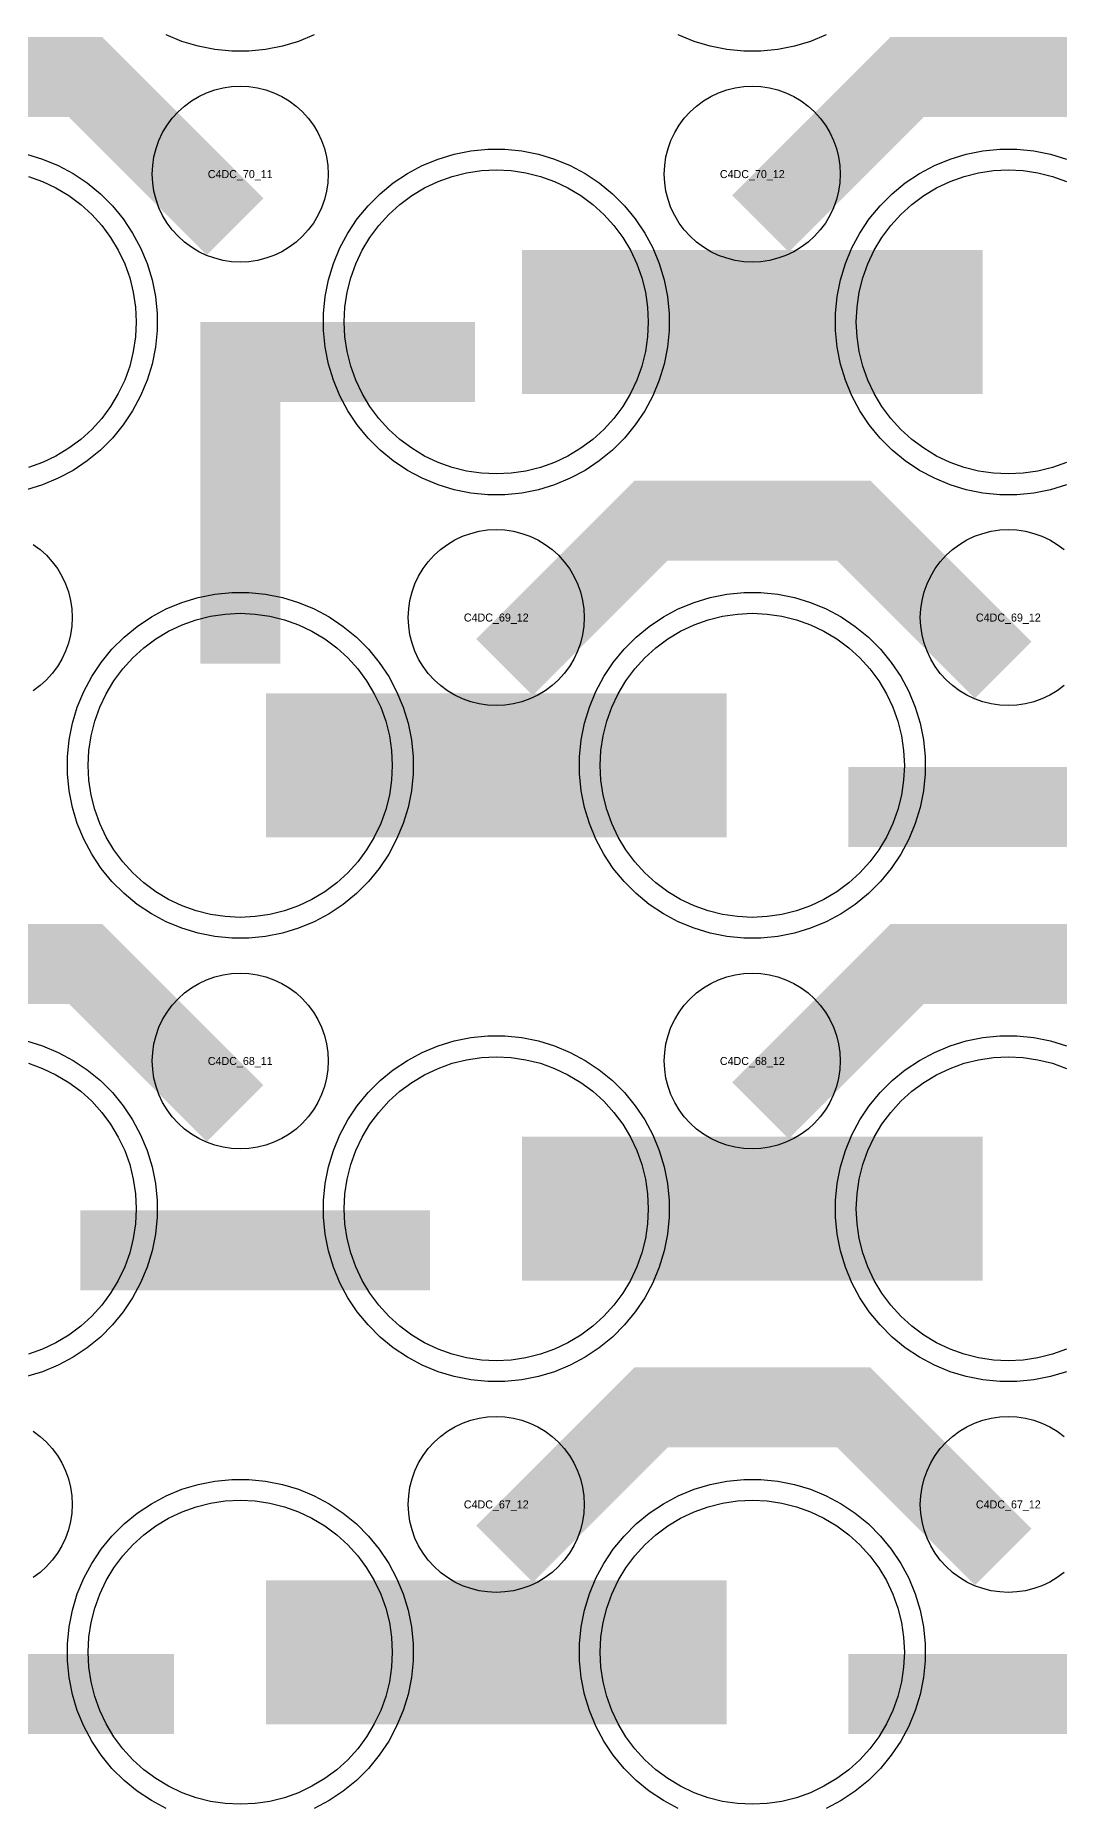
# Model space of a CAD drawing. Extents: x -11880 to 11880, y -14992 to 14992.
# Drawn here: x -8304 to -7984, y -5604 to -5051 of the extents above; entities that cross this region are included whole.
import ezdxf
from ezdxf.enums import TextEntityAlignment as Align

# ---------------------------------------------------------------- set-up
doc = ezdxf.new("R2010")
doc.units = 0
doc.header["$MEASUREMENT"] = 0
for name, color, linetype in [('GDS_775_DT_237', 138, 'CONTINUOUS'), ('RDL1_FS', 34, 'CONTINUOUS'), ('RDL_BS', 160, 'CONTINUOUS')]:
    doc.layers.add(name, color=color, linetype=linetype)

msp = doc.modelspace()

# ---------------------------------------------------------------- linework, layer by layer
at = {"layer": 'RDL1_FS'}
for points in [[(-8160, -5187.589), (-8164.657, -5187.36), (-8169.268, -5186.676), (-8173.791, -5185.544), (-8178.181, -5183.972), (-8182.395, -5181.98), (-8186.395, -5179.582), (-8190.14, -5176.804), (-8193.594, -5173.674), (-8196.724, -5170.22), (-8199.502, -5166.475), (-8201.9, -5162.475), (-8203.892, -5158.261), (-8205.464, -5153.871), (-8206.596, -5149.348), (-8207.28, -5144.737), (-8207.509, -5140.08), (-8207.28, -5135.423), (-8206.596, -5130.812), (-8205.464, -5126.289), (-8203.892, -5121.899), (-8201.9, -5117.685), (-8199.502, -5113.685), (-8196.724, -5109.94), (-8193.594, -5106.486), (-8190.14, -5103.356), (-8186.395, -5100.578), (-8182.395, -5098.18), (-8178.181, -5096.188), (-8173.791, -5094.616), (-8169.268, -5093.484), (-8164.657, -5092.8), (-8160, -5092.571), (-8155.343, -5092.8), (-8150.732, -5093.484), (-8146.209, -5094.616), (-8141.819, -5096.188), (-8137.605, -5098.18), (-8133.605, -5100.578), (-8129.86, -5103.356), (-8126.406, -5106.486), (-8123.276, -5109.94), (-8120.498, -5113.685), (-8118.1, -5117.685), (-8116.108, -5121.899), (-8114.536, -5126.289), (-8113.404, -5130.812), (-8112.72, -5135.423), (-8112.491, -5140.08), (-8112.72, -5144.737), (-8113.404, -5149.348), (-8114.536, -5153.871), (-8116.108, -5158.261), (-8118.1, -5162.475), (-8120.498, -5166.475), (-8123.276, -5170.22), (-8126.406, -5173.674), (-8129.86, -5176.804), (-8133.605, -5179.582), (-8137.605, -5181.98), (-8141.819, -5183.972), (-8146.209, -5185.544), (-8150.732, -5186.676), (-8155.343, -5187.36)], [(-8240, -5326.154), (-8244.657, -5325.925), (-8249.268, -5325.241), (-8253.791, -5324.109), (-8258.181, -5322.537), (-8262.395, -5320.545), (-8266.395, -5318.147), (-8270.14, -5315.369), (-8273.594, -5312.239), (-8276.724, -5308.785), (-8279.502, -5305.04), (-8281.9, -5301.04), (-8283.892, -5296.826), (-8285.464, -5292.436), (-8286.596, -5287.913), (-8287.28, -5283.302), (-8287.509, -5278.645), (-8287.28, -5273.988), (-8286.596, -5269.377), (-8285.464, -5264.854), (-8283.892, -5260.464), (-8281.9, -5256.25), (-8279.502, -5252.25), (-8276.724, -5248.505), (-8273.594, -5245.051), (-8270.14, -5241.921), (-8266.395, -5239.143), (-8262.395, -5236.745), (-8258.181, -5234.753), (-8253.791, -5233.181), (-8249.268, -5232.049), (-8244.657, -5231.365), (-8240, -5231.136), (-8235.343, -5231.365), (-8230.732, -5232.049), (-8226.209, -5233.181), (-8221.819, -5234.753), (-8217.605, -5236.745), (-8213.605, -5239.143), (-8209.86, -5241.921), (-8206.406, -5245.051), (-8203.276, -5248.505), (-8200.498, -5252.25), (-8198.1, -5256.25), (-8196.108, -5260.464), (-8194.536, -5264.854), (-8193.404, -5269.377), (-8192.72, -5273.988), (-8192.491, -5278.645), (-8192.72, -5283.302), (-8193.404, -5287.913), (-8194.536, -5292.436), (-8196.108, -5296.826), (-8198.1, -5301.04), (-8200.498, -5305.04), (-8203.276, -5308.785), (-8206.406, -5312.239), (-8209.86, -5315.369), (-8213.605, -5318.147), (-8217.605, -5320.545), (-8221.819, -5322.537), (-8226.209, -5324.109), (-8230.732, -5325.241), (-8235.343, -5325.925)], [(-8080, -5326.154), (-8084.657, -5325.925), (-8089.268, -5325.241), (-8093.791, -5324.109), (-8098.181, -5322.537), (-8102.395, -5320.545), (-8106.395, -5318.147), (-8110.14, -5315.369), (-8113.594, -5312.239), (-8116.724, -5308.785), (-8119.502, -5305.04), (-8121.9, -5301.04), (-8123.892, -5296.826), (-8125.464, -5292.436), (-8126.596, -5287.913), (-8127.28, -5283.302), (-8127.509, -5278.645), (-8127.28, -5273.988), (-8126.596, -5269.377), (-8125.464, -5264.854), (-8123.892, -5260.464), (-8121.9, -5256.25), (-8119.502, -5252.25), (-8116.724, -5248.505), (-8113.594, -5245.051), (-8110.14, -5241.921), (-8106.395, -5239.143), (-8102.395, -5236.745), (-8098.181, -5234.753), (-8093.791, -5233.181), (-8089.268, -5232.049), (-8084.657, -5231.365), (-8080, -5231.136), (-8075.343, -5231.365), (-8070.732, -5232.049), (-8066.209, -5233.181), (-8061.819, -5234.753), (-8057.605, -5236.745), (-8053.605, -5239.143), (-8049.86, -5241.921), (-8046.406, -5245.051), (-8043.276, -5248.505), (-8040.498, -5252.25), (-8038.1, -5256.25), (-8036.108, -5260.464), (-8034.536, -5264.854), (-8033.404, -5269.377), (-8032.72, -5273.988), (-8032.491, -5278.645), (-8032.72, -5283.302), (-8033.404, -5287.913), (-8034.536, -5292.436), (-8036.108, -5296.826), (-8038.1, -5301.04), (-8040.498, -5305.04), (-8043.276, -5308.785), (-8046.406, -5312.239), (-8049.86, -5315.369), (-8053.605, -5318.147), (-8057.605, -5320.545), (-8061.819, -5322.537), (-8066.209, -5324.109), (-8070.732, -5325.241), (-8075.343, -5325.925)]]:
    msp.add_lwpolyline(points, close=True, dxfattribs=at)
msp.add_lwpolyline([(-7981.819, -5183.972), (-7986.209, -5185.544), (-7990.732, -5186.676), (-7995.343, -5187.36), (-8000, -5187.589), (-8004.657, -5187.36), (-8009.268, -5186.676), (-8013.791, -5185.544), (-8018.181, -5183.972), (-8022.395, -5181.98), (-8026.395, -5179.582), (-8030.14, -5176.804), (-8033.594, -5173.674), (-8036.724, -5170.22), (-8039.502, -5166.475), (-8041.9, -5162.475), (-8043.892, -5158.261), (-8045.464, -5153.871), (-8046.596, -5149.348), (-8047.28, -5144.737), (-8047.509, -5140.08), (-8047.28, -5135.423), (-8046.596, -5130.812), (-8045.464, -5126.289), (-8043.892, -5121.899), (-8041.9, -5117.685), (-8039.502, -5113.685), (-8036.724, -5109.94), (-8033.594, -5106.486), (-8030.14, -5103.356), (-8026.395, -5100.578), (-8022.395, -5098.18), (-8018.181, -5096.188), (-8013.791, -5094.616), (-8009.268, -5093.484), (-8004.657, -5092.8), (-8000, -5092.571), (-7995.343, -5092.8), (-7990.732, -5093.484), (-7986.209, -5094.616), (-7981.819, -5096.188)], dxfattribs=at)
at = {"layer": 'RDL1_FS', "color": 240, "true_color": 0xed1f24}
for points in [[(-8306.209, -5094.616), (-8301.819, -5096.188), (-8297.605, -5098.18), (-8293.605, -5100.578), (-8289.86, -5103.356), (-8286.406, -5106.486), (-8283.276, -5109.94), (-8280.498, -5113.685), (-8278.1, -5117.685), (-8276.108, -5121.899), (-8274.536, -5126.289), (-8273.404, -5130.812), (-8272.72, -5135.423), (-8272.491, -5140.08), (-8272.72, -5144.737), (-8273.404, -5149.348), (-8274.536, -5153.871), (-8276.108, -5158.261), (-8278.1, -5162.475), (-8280.498, -5166.475), (-8283.276, -5170.22), (-8286.406, -5173.674), (-8289.86, -5176.804), (-8293.605, -5179.582), (-8297.605, -5181.98), (-8301.819, -5183.972), (-8306.209, -5185.544)], [(-7981.819, -5461.102), (-7986.209, -5462.674), (-7990.732, -5463.806), (-7995.343, -5464.49), (-8000, -5464.719), (-8004.657, -5464.49), (-8009.268, -5463.806), (-8013.791, -5462.674), (-8018.181, -5461.102), (-8022.395, -5459.11), (-8026.395, -5456.712), (-8030.14, -5453.934), (-8033.594, -5450.804), (-8036.724, -5447.35), (-8039.502, -5443.605), (-8041.9, -5439.605), (-8043.892, -5435.391), (-8045.464, -5431.001), (-8046.596, -5426.478), (-8047.28, -5421.867), (-8047.509, -5417.21), (-8047.28, -5412.553), (-8046.596, -5407.942), (-8045.464, -5403.419), (-8043.892, -5399.029), (-8041.9, -5394.815), (-8039.502, -5390.815), (-8036.724, -5387.07), (-8033.594, -5383.616), (-8030.14, -5380.486), (-8026.395, -5377.708), (-8022.395, -5375.31), (-8018.181, -5373.318), (-8013.791, -5371.746), (-8009.268, -5370.614), (-8004.657, -5369.93), (-8000, -5369.701), (-7995.343, -5369.93), (-7990.732, -5370.614), (-7986.209, -5371.746), (-7981.819, -5373.318)], [(-8306.209, -5371.746), (-8301.819, -5373.318), (-8297.605, -5375.31), (-8293.605, -5377.708), (-8289.86, -5380.486), (-8286.406, -5383.616), (-8283.276, -5387.07), (-8280.498, -5390.815), (-8278.1, -5394.815), (-8276.108, -5399.029), (-8274.536, -5403.419), (-8273.404, -5407.942), (-8272.72, -5412.553), (-8272.491, -5417.21), (-8272.72, -5421.867), (-8273.404, -5426.478), (-8274.536, -5431.001), (-8276.108, -5435.391), (-8278.1, -5439.605), (-8280.498, -5443.605), (-8283.276, -5447.35), (-8286.406, -5450.804), (-8289.86, -5453.934), (-8293.605, -5456.712), (-8297.605, -5459.11), (-8301.819, -5461.102), (-8306.209, -5462.674)]]:
    msp.add_lwpolyline(points, dxfattribs=at)
at = {"layer": 'RDL1_FS'}
for points in [[(-8151.998, -5140.08, 45, 45, 0), (-8079.998, -5140.08, 45, 45, 0)], [(-8079.998, -5140.08, 45, 45, 0), (-8007.998, -5140.08, 45, 45, 0)], [(-8231.998, -5278.645, 45, 45, 0), (-8159.998, -5278.645, 45, 45, 0)], [(-8159.998, -5278.645, 45, 45, 0), (-8087.998, -5278.645, 45, 45, 0)]]:
    msp.add_lwpolyline(points, format="xyseb", dxfattribs=at)
at = {"layer": 'RDL1_FS', "color": 240, "true_color": 0xed1f24}
for points in [[(-8160, -5464.719), (-8164.657, -5464.49), (-8169.268, -5463.806), (-8173.791, -5462.674), (-8178.181, -5461.102), (-8182.395, -5459.11), (-8186.395, -5456.712), (-8190.14, -5453.934), (-8193.594, -5450.804), (-8196.724, -5447.35), (-8199.502, -5443.605), (-8201.9, -5439.605), (-8203.892, -5435.391), (-8205.464, -5431.001), (-8206.596, -5426.478), (-8207.28, -5421.867), (-8207.509, -5417.21), (-8207.28, -5412.553), (-8206.596, -5407.942), (-8205.464, -5403.419), (-8203.892, -5399.029), (-8201.9, -5394.815), (-8199.502, -5390.815), (-8196.724, -5387.07), (-8193.594, -5383.616), (-8190.14, -5380.486), (-8186.395, -5377.708), (-8182.395, -5375.31), (-8178.181, -5373.318), (-8173.791, -5371.746), (-8169.268, -5370.614), (-8164.657, -5369.93), (-8160, -5369.701), (-8155.343, -5369.93), (-8150.732, -5370.614), (-8146.209, -5371.746), (-8141.819, -5373.318), (-8137.605, -5375.31), (-8133.605, -5377.708), (-8129.86, -5380.486), (-8126.406, -5383.616), (-8123.276, -5387.07), (-8120.498, -5390.815), (-8118.1, -5394.815), (-8116.108, -5399.029), (-8114.536, -5403.419), (-8113.404, -5407.942), (-8112.72, -5412.553), (-8112.491, -5417.21), (-8112.72, -5421.867), (-8113.404, -5426.478), (-8114.536, -5431.001), (-8116.108, -5435.391), (-8118.1, -5439.605), (-8120.498, -5443.605), (-8123.276, -5447.35), (-8126.406, -5450.804), (-8129.86, -5453.934), (-8133.605, -5456.712), (-8137.605, -5459.11), (-8141.819, -5461.102), (-8146.209, -5462.674), (-8150.732, -5463.806), (-8155.343, -5464.49)], [(-8240, -5603.279), (-8244.657, -5603.05), (-8249.268, -5602.366), (-8253.791, -5601.234), (-8258.181, -5599.662), (-8262.395, -5597.67), (-8266.395, -5595.272), (-8270.14, -5592.494), (-8273.594, -5589.364), (-8276.724, -5585.91), (-8279.502, -5582.165), (-8281.9, -5578.165), (-8283.892, -5573.951), (-8285.464, -5569.561), (-8286.596, -5565.038), (-8287.28, -5560.427), (-8287.509, -5555.77), (-8287.28, -5551.113), (-8286.596, -5546.502), (-8285.464, -5541.979), (-8283.892, -5537.589), (-8281.9, -5533.375), (-8279.502, -5529.375), (-8276.724, -5525.63), (-8273.594, -5522.176), (-8270.14, -5519.046), (-8266.395, -5516.268), (-8262.395, -5513.87), (-8258.181, -5511.878), (-8253.791, -5510.306), (-8249.268, -5509.174), (-8244.657, -5508.49), (-8240, -5508.261), (-8235.343, -5508.49), (-8230.732, -5509.174), (-8226.209, -5510.306), (-8221.819, -5511.878), (-8217.605, -5513.87), (-8213.605, -5516.268), (-8209.86, -5519.046), (-8206.406, -5522.176), (-8203.276, -5525.63), (-8200.498, -5529.375), (-8198.1, -5533.375), (-8196.108, -5537.589), (-8194.536, -5541.979), (-8193.404, -5546.502), (-8192.72, -5551.113), (-8192.491, -5555.77), (-8192.72, -5560.427), (-8193.404, -5565.038), (-8194.536, -5569.561), (-8196.108, -5573.951), (-8198.1, -5578.165), (-8200.498, -5582.165), (-8203.276, -5585.91), (-8206.406, -5589.364), (-8209.86, -5592.494), (-8213.605, -5595.272), (-8217.605, -5597.67), (-8221.819, -5599.662), (-8226.209, -5601.234), (-8230.732, -5602.366), (-8235.343, -5603.05)], [(-8080, -5603.279), (-8084.657, -5603.05), (-8089.268, -5602.366), (-8093.791, -5601.234), (-8098.181, -5599.662), (-8102.395, -5597.67), (-8106.395, -5595.272), (-8110.14, -5592.494), (-8113.594, -5589.364), (-8116.724, -5585.91), (-8119.502, -5582.165), (-8121.9, -5578.165), (-8123.892, -5573.951), (-8125.464, -5569.561), (-8126.596, -5565.038), (-8127.28, -5560.427), (-8127.509, -5555.77), (-8127.28, -5551.113), (-8126.596, -5546.502), (-8125.464, -5541.979), (-8123.892, -5537.589), (-8121.9, -5533.375), (-8119.502, -5529.375), (-8116.724, -5525.63), (-8113.594, -5522.176), (-8110.14, -5519.046), (-8106.395, -5516.268), (-8102.395, -5513.87), (-8098.181, -5511.878), (-8093.791, -5510.306), (-8089.268, -5509.174), (-8084.657, -5508.49), (-8080, -5508.261), (-8075.343, -5508.49), (-8070.732, -5509.174), (-8066.209, -5510.306), (-8061.819, -5511.878), (-8057.605, -5513.87), (-8053.605, -5516.268), (-8049.86, -5519.046), (-8046.406, -5522.176), (-8043.276, -5525.63), (-8040.498, -5529.375), (-8038.1, -5533.375), (-8036.108, -5537.589), (-8034.536, -5541.979), (-8033.404, -5546.502), (-8032.72, -5551.113), (-8032.491, -5555.77), (-8032.72, -5560.427), (-8033.404, -5565.038), (-8034.536, -5569.561), (-8036.108, -5573.951), (-8038.1, -5578.165), (-8040.498, -5582.165), (-8043.276, -5585.91), (-8046.406, -5589.364), (-8049.86, -5592.494), (-8053.605, -5595.272), (-8057.605, -5597.67), (-8061.819, -5599.662), (-8066.209, -5601.234), (-8070.732, -5602.366), (-8075.343, -5603.05)]]:
    msp.add_lwpolyline(points, close=True, dxfattribs=at)
for points in [[(-8151.998, -5417.21, 45, 45, 0), (-8079.998, -5417.21, 45, 45, 0)], [(-8079.998, -5417.21, 45, 45, 0), (-8007.998, -5417.21, 45, 45, 0)], [(-8231.998, -5555.77, 45, 45, 0), (-8159.998, -5555.77, 45, 45, 0)], [(-8159.998, -5555.77, 45, 45, 0), (-8087.998, -5555.77, 45, 45, 0)]]:
    msp.add_lwpolyline(points, format="xyseb", dxfattribs=at)
at = {"layer": 'RDL_BS'}
for points in [[(-8241.599, -5110.293, 25, 25, 0), (-8288.313, -5063.579, 25, 25, 0), (-8318.071, -5063.579, 25, 25, 0)], [(-8077.438, -5109.394, 25, 25, 0), (-8031.623, -5063.579, 25, 25, 0), (-7998.07, -5063.579, 25, 25, 0)], [(-7921.599, -5110.293, 25, 25, 0), (-7968.313, -5063.579, 25, 25, 0), (-7998.071, -5063.579, 25, 25, 0)], [(-8240, -5246.857, 25, 25, 0), (-8240, -5140.08, 25, 25, 0)], [(-8252.5, -5152.58, 25, 25, 0), (-8166.667, -5152.58, 25, 25, 0)], [(-8212.944, -5152.58, 25, 25, 0), (-8171.74, -5152.58, 25, 25, 0)], [(-8240, -5170.549, 25, 25, 0), (-8240, -5216.169, 25, 25, 0)], [(-8157.438, -5247.959, 25, 25, 0), (-8111.623, -5202.144, 25, 25, 0), (-8078.07, -5202.144, 25, 25, 0)], [(-8001.599, -5248.858, 25, 25, 0), (-8048.313, -5202.144, 25, 25, 0), (-8078.071, -5202.144, 25, 25, 0)], [(-8049.984, -5291.658, 25, 25, 0), (-7940.719, -5291.658, 25, 25, 0)], [(-8241.599, -5387.423, 25, 25, 0), (-8288.313, -5340.709, 25, 25, 0), (-8318.071, -5340.709, 25, 25, 0)], [(-8077.438, -5386.524, 25, 25, 0), (-8031.623, -5340.709, 25, 25, 0), (-7998.07, -5340.709, 25, 25, 0)], [(-7921.599, -5387.423, 25, 25, 0), (-7968.313, -5340.709, 25, 25, 0), (-7998.071, -5340.709, 25, 25, 0)], [(-8157.438, -5525.084, 25, 25, 0), (-8111.623, -5479.269, 25, 25, 0), (-8078.07, -5479.269, 25, 25, 0)], [(-8001.599, -5525.983, 25, 25, 0), (-8048.313, -5479.269, 25, 25, 0), (-8078.071, -5479.269, 25, 25, 0)]]:
    msp.add_lwpolyline(points, format="xyseb", dxfattribs=at)
at = {"layer": 'RDL_BS', "color": 240, "true_color": 0xed1f24}
for points in [[(-8216.885, -5050.39), (-8221.795, -5052.421), (-8226.835, -5053.952), (-8232.062, -5054.998), (-8237.356, -5055.515), (-8242.644, -5055.515), (-8247.938, -5054.998), (-8253.165, -5053.952), (-8258.205, -5052.421), (-8263.115, -5050.39)], [(-8056.885, -5050.39), (-8061.795, -5052.421), (-8066.835, -5053.952), (-8072.062, -5054.998), (-8077.356, -5055.515), (-8082.644, -5055.515), (-8087.938, -5054.998), (-8093.165, -5053.952), (-8098.205, -5052.421), (-8103.115, -5050.39)], [(-8306.835, -5087.643), (-8301.795, -5089.174), (-8296.885, -5091.205), (-8292.223, -5093.697), (-8287.809, -5096.644), (-8283.708, -5100.006), (-8279.926, -5103.788), (-8276.564, -5107.889), (-8273.617, -5112.303), (-8271.125, -5116.965), (-8269.094, -5121.875), (-8267.563, -5126.915), (-8266.517, -5132.142), (-8266, -5137.436), (-8266, -5142.724), (-8266.517, -5148.018), (-8267.563, -5153.245), (-8269.094, -5158.285), (-8271.125, -5163.195), (-8273.617, -5167.857), (-8276.564, -5172.271), (-8279.926, -5176.372), (-8283.708, -5180.154), (-8287.809, -5183.516), (-8292.223, -5186.463), (-8296.885, -5188.955), (-8301.795, -5190.986), (-8306.835, -5192.517)], [(-8306.835, -5364.773), (-8301.795, -5366.304), (-8296.885, -5368.335), (-8292.223, -5370.827), (-8287.809, -5373.774), (-8283.708, -5377.136), (-8279.926, -5380.918), (-8276.564, -5385.019), (-8273.617, -5389.433), (-8271.125, -5394.095), (-8269.094, -5399.005), (-8267.563, -5404.045), (-8266.517, -5409.272), (-8266, -5414.566), (-8266, -5419.854), (-8266.517, -5425.148), (-8267.563, -5430.375), (-8269.094, -5435.415), (-8271.125, -5440.325), (-8273.617, -5444.987), (-8276.564, -5449.401), (-8279.926, -5453.502), (-8283.708, -5457.284), (-8287.809, -5460.646), (-8292.223, -5463.593), (-8296.885, -5466.085), (-8301.795, -5468.116), (-8306.835, -5469.647)], [(-7981.795, -5468.116), (-7986.835, -5469.647), (-7992.062, -5470.693), (-7997.356, -5471.21), (-8002.644, -5471.21), (-8007.938, -5470.693), (-8013.165, -5469.647), (-8018.205, -5468.116), (-8023.115, -5466.085), (-8027.777, -5463.593), (-8032.191, -5460.646), (-8036.292, -5457.284), (-8040.074, -5453.502), (-8043.436, -5449.401), (-8046.383, -5444.987), (-8048.875, -5440.325), (-8050.906, -5435.415), (-8052.437, -5430.375), (-8053.483, -5425.148), (-8054, -5419.854), (-8054, -5414.566), (-8053.483, -5409.272), (-8052.437, -5404.045), (-8050.906, -5399.005), (-8048.875, -5394.095), (-8046.383, -5389.433), (-8043.436, -5385.019), (-8040.074, -5380.918), (-8036.292, -5377.136), (-8032.191, -5373.774), (-8027.777, -5370.827), (-8023.115, -5368.335), (-8018.205, -5366.304), (-8013.165, -5364.773), (-8007.938, -5363.727), (-8002.644, -5363.21), (-7997.356, -5363.21), (-7992.062, -5363.727), (-7986.835, -5364.773), (-7981.795, -5366.304)], [(-8263.115, -5604.645), (-8267.777, -5602.153), (-8272.191, -5599.206), (-8276.292, -5595.844), (-8280.074, -5592.062), (-8283.436, -5587.961), (-8286.383, -5583.547), (-8288.875, -5578.885), (-8290.906, -5573.975), (-8292.437, -5568.935), (-8293.483, -5563.708), (-8294, -5558.414), (-8294, -5553.126), (-8293.483, -5547.832), (-8292.437, -5542.605), (-8290.906, -5537.565), (-8288.875, -5532.655), (-8286.383, -5527.993), (-8283.436, -5523.579), (-8280.074, -5519.478), (-8276.292, -5515.696), (-8272.191, -5512.334), (-8267.777, -5509.387), (-8263.115, -5506.895), (-8258.205, -5504.864), (-8253.165, -5503.333), (-8247.938, -5502.287), (-8242.644, -5501.77), (-8237.356, -5501.77), (-8232.062, -5502.287), (-8226.835, -5503.333), (-8221.795, -5504.864), (-8216.885, -5506.895), (-8212.223, -5509.387), (-8207.809, -5512.334), (-8203.708, -5515.696), (-8199.926, -5519.478), (-8196.564, -5523.579), (-8193.617, -5527.993), (-8191.125, -5532.655), (-8189.094, -5537.565), (-8187.563, -5542.605), (-8186.517, -5547.832), (-8186, -5553.126), (-8186, -5558.414), (-8186.517, -5563.708), (-8187.563, -5568.935), (-8189.094, -5573.975), (-8191.125, -5578.885), (-8193.617, -5583.547), (-8196.564, -5587.961), (-8199.926, -5592.062), (-8203.708, -5595.844), (-8207.809, -5599.206), (-8212.223, -5602.153), (-8216.885, -5604.645)], [(-8103.115, -5604.645), (-8107.777, -5602.153), (-8112.191, -5599.206), (-8116.292, -5595.844), (-8120.074, -5592.062), (-8123.436, -5587.961), (-8126.383, -5583.547), (-8128.875, -5578.885), (-8130.906, -5573.975), (-8132.437, -5568.935), (-8133.483, -5563.708), (-8134, -5558.414), (-8134, -5553.126), (-8133.483, -5547.832), (-8132.437, -5542.605), (-8130.906, -5537.565), (-8128.875, -5532.655), (-8126.383, -5527.993), (-8123.436, -5523.579), (-8120.074, -5519.478), (-8116.292, -5515.696), (-8112.191, -5512.334), (-8107.777, -5509.387), (-8103.115, -5506.895), (-8098.205, -5504.864), (-8093.165, -5503.333), (-8087.938, -5502.287), (-8082.644, -5501.77), (-8077.356, -5501.77), (-8072.062, -5502.287), (-8066.835, -5503.333), (-8061.795, -5504.864), (-8056.885, -5506.895), (-8052.223, -5509.387), (-8047.809, -5512.334), (-8043.708, -5515.696), (-8039.926, -5519.478), (-8036.564, -5523.579), (-8033.617, -5527.993), (-8031.125, -5532.655), (-8029.094, -5537.565), (-8027.563, -5542.605), (-8026.517, -5547.832), (-8026, -5553.126), (-8026, -5558.414), (-8026.517, -5563.708), (-8027.563, -5568.935), (-8029.094, -5573.975), (-8031.125, -5578.885), (-8033.617, -5583.547), (-8036.564, -5587.961), (-8039.926, -5592.062), (-8043.708, -5595.844), (-8047.809, -5599.206), (-8052.223, -5602.153), (-8056.885, -5604.645)]]:
    msp.add_lwpolyline(points, dxfattribs=at)
at = {"layer": 'RDL_BS'}
for points in [[(-8240, -5121.386), (-8242.693, -5121.254), (-8245.365, -5120.858), (-8247.984, -5120.201), (-8250.519, -5119.294), (-8252.956, -5118.142), (-8255.28, -5116.749), (-8257.443, -5115.146), (-8259.442, -5113.334), (-8261.254, -5111.335), (-8262.857, -5109.172), (-8264.25, -5106.848), (-8265.402, -5104.411), (-8266.309, -5101.876), (-8266.966, -5099.257), (-8267.362, -5096.585), (-8267.494, -5093.892), (-8267.362, -5091.199), (-8266.966, -5088.527), (-8266.309, -5085.908), (-8265.402, -5083.373), (-8264.25, -5080.936), (-8262.857, -5078.612), (-8261.254, -5076.449), (-8259.442, -5074.45), (-8257.443, -5072.638), (-8255.28, -5071.035), (-8252.956, -5069.642), (-8250.519, -5068.49), (-8247.984, -5067.583), (-8245.365, -5066.926), (-8242.693, -5066.53), (-8240, -5066.398), (-8237.307, -5066.53), (-8234.635, -5066.926), (-8232.016, -5067.583), (-8229.481, -5068.49), (-8227.044, -5069.642), (-8224.72, -5071.035), (-8222.557, -5072.638), (-8220.558, -5074.45), (-8218.746, -5076.449), (-8217.143, -5078.612), (-8215.75, -5080.936), (-8214.598, -5083.373), (-8213.691, -5085.908), (-8213.034, -5088.527), (-8212.638, -5091.199), (-8212.506, -5093.892), (-8212.638, -5096.585), (-8213.034, -5099.257), (-8213.691, -5101.876), (-8214.598, -5104.411), (-8215.75, -5106.848), (-8217.143, -5109.172), (-8218.746, -5111.335), (-8220.558, -5113.334), (-8222.557, -5115.146), (-8224.72, -5116.749), (-8227.044, -5118.142), (-8229.481, -5119.294), (-8232.016, -5120.201), (-8234.635, -5120.858), (-8237.307, -5121.254)], [(-8080, -5121.386), (-8082.693, -5121.254), (-8085.365, -5120.858), (-8087.984, -5120.201), (-8090.519, -5119.294), (-8092.956, -5118.142), (-8095.28, -5116.749), (-8097.443, -5115.146), (-8099.442, -5113.334), (-8101.254, -5111.335), (-8102.857, -5109.172), (-8104.25, -5106.848), (-8105.402, -5104.411), (-8106.309, -5101.876), (-8106.966, -5099.257), (-8107.362, -5096.585), (-8107.494, -5093.892), (-8107.362, -5091.199), (-8106.966, -5088.527), (-8106.309, -5085.908), (-8105.402, -5083.373), (-8104.25, -5080.936), (-8102.857, -5078.612), (-8101.254, -5076.449), (-8099.442, -5074.45), (-8097.443, -5072.638), (-8095.28, -5071.035), (-8092.956, -5069.642), (-8090.519, -5068.49), (-8087.984, -5067.583), (-8085.365, -5066.926), (-8082.693, -5066.53), (-8080, -5066.398), (-8077.307, -5066.53), (-8074.635, -5066.926), (-8072.016, -5067.583), (-8069.481, -5068.49), (-8067.044, -5069.642), (-8064.72, -5071.035), (-8062.557, -5072.638), (-8060.558, -5074.45), (-8058.746, -5076.449), (-8057.143, -5078.612), (-8055.75, -5080.936), (-8054.598, -5083.373), (-8053.691, -5085.908), (-8053.034, -5088.527), (-8052.638, -5091.199), (-8052.506, -5093.892), (-8052.638, -5096.585), (-8053.034, -5099.257), (-8053.691, -5101.876), (-8054.598, -5104.411), (-8055.75, -5106.848), (-8057.143, -5109.172), (-8058.746, -5111.335), (-8060.558, -5113.334), (-8062.557, -5115.146), (-8064.72, -5116.749), (-8067.044, -5118.142), (-8069.481, -5119.294), (-8072.016, -5120.201), (-8074.635, -5120.858), (-8077.307, -5121.254)], [(-8162.644, -5194.08), (-8167.938, -5193.563), (-8173.165, -5192.517), (-8178.205, -5190.986), (-8183.115, -5188.955), (-8187.777, -5186.463), (-8192.191, -5183.516), (-8196.292, -5180.154), (-8200.074, -5176.372), (-8203.436, -5172.271), (-8206.383, -5167.857), (-8208.875, -5163.195), (-8210.906, -5158.285), (-8212.437, -5153.245), (-8213.483, -5148.018), (-8214, -5142.724), (-8214, -5137.436), (-8213.483, -5132.142), (-8212.437, -5126.915), (-8210.906, -5121.875), (-8208.875, -5116.965), (-8206.383, -5112.303), (-8203.436, -5107.889), (-8200.074, -5103.788), (-8196.292, -5100.006), (-8192.191, -5096.644), (-8187.777, -5093.697), (-8183.115, -5091.205), (-8178.205, -5089.174), (-8173.165, -5087.643), (-8167.938, -5086.597), (-8162.644, -5086.08), (-8157.356, -5086.08), (-8152.062, -5086.597), (-8146.835, -5087.643), (-8141.795, -5089.174), (-8136.885, -5091.205), (-8132.223, -5093.697), (-8127.809, -5096.644), (-8123.708, -5100.006), (-8119.926, -5103.788), (-8116.564, -5107.889), (-8113.617, -5112.303), (-8111.125, -5116.965), (-8109.094, -5121.875), (-8107.563, -5126.915), (-8106.517, -5132.142), (-8106, -5137.436), (-8106, -5142.724), (-8106.517, -5148.018), (-8107.563, -5153.245), (-8109.094, -5158.285), (-8111.125, -5163.195), (-8113.617, -5167.857), (-8116.564, -5172.271), (-8119.926, -5176.372), (-8123.708, -5180.154), (-8127.809, -5183.516), (-8132.223, -5186.463), (-8136.885, -5188.955), (-8141.795, -5190.986), (-8146.835, -5192.517), (-8152.062, -5193.563), (-8157.356, -5194.08)], [(-8160, -5259.951), (-8162.693, -5259.819), (-8165.365, -5259.423), (-8167.984, -5258.766), (-8170.519, -5257.859), (-8172.956, -5256.707), (-8175.28, -5255.314), (-8177.443, -5253.711), (-8179.442, -5251.899), (-8181.254, -5249.9), (-8182.857, -5247.737), (-8184.25, -5245.413), (-8185.402, -5242.976), (-8186.309, -5240.441), (-8186.966, -5237.822), (-8187.362, -5235.15), (-8187.494, -5232.457), (-8187.362, -5229.764), (-8186.966, -5227.092), (-8186.309, -5224.473), (-8185.402, -5221.938), (-8184.25, -5219.501), (-8182.857, -5217.177), (-8181.254, -5215.014), (-8179.442, -5213.015), (-8177.443, -5211.203), (-8175.28, -5209.6), (-8172.956, -5208.207), (-8170.519, -5207.055), (-8167.984, -5206.148), (-8165.365, -5205.491), (-8162.693, -5205.095), (-8160, -5204.963), (-8157.307, -5205.095), (-8154.635, -5205.491), (-8152.016, -5206.148), (-8149.481, -5207.055), (-8147.044, -5208.207), (-8144.72, -5209.6), (-8142.557, -5211.203), (-8140.558, -5213.015), (-8138.746, -5215.014), (-8137.143, -5217.177), (-8135.75, -5219.501), (-8134.598, -5221.938), (-8133.691, -5224.473), (-8133.034, -5227.092), (-8132.638, -5229.764), (-8132.506, -5232.457), (-8132.638, -5235.15), (-8133.034, -5237.822), (-8133.691, -5240.441), (-8134.598, -5242.976), (-8135.75, -5245.413), (-8137.143, -5247.737), (-8138.746, -5249.9), (-8140.558, -5251.899), (-8142.557, -5253.711), (-8144.72, -5255.314), (-8147.044, -5256.707), (-8149.481, -5257.859), (-8152.016, -5258.766), (-8154.635, -5259.423), (-8157.307, -5259.819)], [(-8242.644, -5332.645), (-8247.938, -5332.128), (-8253.165, -5331.082), (-8258.205, -5329.551), (-8263.115, -5327.52), (-8267.777, -5325.028), (-8272.191, -5322.081), (-8276.292, -5318.719), (-8280.074, -5314.937), (-8283.436, -5310.836), (-8286.383, -5306.422), (-8288.875, -5301.76), (-8290.906, -5296.85), (-8292.437, -5291.81), (-8293.483, -5286.583), (-8294, -5281.289), (-8294, -5276.001), (-8293.483, -5270.707), (-8292.437, -5265.48), (-8290.906, -5260.44), (-8288.875, -5255.53), (-8286.383, -5250.868), (-8283.436, -5246.454), (-8280.074, -5242.353), (-8276.292, -5238.571), (-8272.191, -5235.209), (-8267.777, -5232.262), (-8263.115, -5229.77), (-8258.205, -5227.739), (-8253.165, -5226.208), (-8247.938, -5225.162), (-8242.644, -5224.645), (-8237.356, -5224.645), (-8232.062, -5225.162), (-8226.835, -5226.208), (-8221.795, -5227.739), (-8216.885, -5229.77), (-8212.223, -5232.262), (-8207.809, -5235.209), (-8203.708, -5238.571), (-8199.926, -5242.353), (-8196.564, -5246.454), (-8193.617, -5250.868), (-8191.125, -5255.53), (-8189.094, -5260.44), (-8187.563, -5265.48), (-8186.517, -5270.707), (-8186, -5276.001), (-8186, -5281.289), (-8186.517, -5286.583), (-8187.563, -5291.81), (-8189.094, -5296.85), (-8191.125, -5301.76), (-8193.617, -5306.422), (-8196.564, -5310.836), (-8199.926, -5314.937), (-8203.708, -5318.719), (-8207.809, -5322.081), (-8212.223, -5325.028), (-8216.885, -5327.52), (-8221.795, -5329.551), (-8226.835, -5331.082), (-8232.062, -5332.128), (-8237.356, -5332.645)], [(-8082.644, -5332.645), (-8087.938, -5332.128), (-8093.165, -5331.082), (-8098.205, -5329.551), (-8103.115, -5327.52), (-8107.777, -5325.028), (-8112.191, -5322.081), (-8116.292, -5318.719), (-8120.074, -5314.937), (-8123.436, -5310.836), (-8126.383, -5306.422), (-8128.875, -5301.76), (-8130.906, -5296.85), (-8132.437, -5291.81), (-8133.483, -5286.583), (-8134, -5281.289), (-8134, -5276.001), (-8133.483, -5270.707), (-8132.437, -5265.48), (-8130.906, -5260.44), (-8128.875, -5255.53), (-8126.383, -5250.868), (-8123.436, -5246.454), (-8120.074, -5242.353), (-8116.292, -5238.571), (-8112.191, -5235.209), (-8107.777, -5232.262), (-8103.115, -5229.77), (-8098.205, -5227.739), (-8093.165, -5226.208), (-8087.938, -5225.162), (-8082.644, -5224.645), (-8077.356, -5224.645), (-8072.062, -5225.162), (-8066.835, -5226.208), (-8061.795, -5227.739), (-8056.885, -5229.77), (-8052.223, -5232.262), (-8047.809, -5235.209), (-8043.708, -5238.571), (-8039.926, -5242.353), (-8036.564, -5246.454), (-8033.617, -5250.868), (-8031.125, -5255.53), (-8029.094, -5260.44), (-8027.563, -5265.48), (-8026.517, -5270.707), (-8026, -5276.001), (-8026, -5281.289), (-8026.517, -5286.583), (-8027.563, -5291.81), (-8029.094, -5296.85), (-8031.125, -5301.76), (-8033.617, -5306.422), (-8036.564, -5310.836), (-8039.926, -5314.937), (-8043.708, -5318.719), (-8047.809, -5322.081), (-8052.223, -5325.028), (-8056.885, -5327.52), (-8061.795, -5329.551), (-8066.835, -5331.082), (-8072.062, -5332.128), (-8077.356, -5332.645)], [(-8240, -5398.516), (-8242.693, -5398.384), (-8245.365, -5397.988), (-8247.984, -5397.331), (-8250.519, -5396.424), (-8252.956, -5395.272), (-8255.28, -5393.879), (-8257.443, -5392.276), (-8259.442, -5390.464), (-8261.254, -5388.465), (-8262.857, -5386.302), (-8264.25, -5383.978), (-8265.402, -5381.541), (-8266.309, -5379.006), (-8266.966, -5376.387), (-8267.362, -5373.715), (-8267.494, -5371.022), (-8267.362, -5368.329), (-8266.966, -5365.657), (-8266.309, -5363.038), (-8265.402, -5360.503), (-8264.25, -5358.066), (-8262.857, -5355.742), (-8261.254, -5353.579), (-8259.442, -5351.58), (-8257.443, -5349.768), (-8255.28, -5348.165), (-8252.956, -5346.772), (-8250.519, -5345.62), (-8247.984, -5344.713), (-8245.365, -5344.056), (-8242.693, -5343.66), (-8240, -5343.528), (-8237.307, -5343.66), (-8234.635, -5344.056), (-8232.016, -5344.713), (-8229.481, -5345.62), (-8227.044, -5346.772), (-8224.72, -5348.165), (-8222.557, -5349.768), (-8220.558, -5351.58), (-8218.746, -5353.579), (-8217.143, -5355.742), (-8215.75, -5358.066), (-8214.598, -5360.503), (-8213.691, -5363.038), (-8213.034, -5365.657), (-8212.638, -5368.329), (-8212.506, -5371.022), (-8212.638, -5373.715), (-8213.034, -5376.387), (-8213.691, -5379.006), (-8214.598, -5381.541), (-8215.75, -5383.978), (-8217.143, -5386.302), (-8218.746, -5388.465), (-8220.558, -5390.464), (-8222.557, -5392.276), (-8224.72, -5393.879), (-8227.044, -5395.272), (-8229.481, -5396.424), (-8232.016, -5397.331), (-8234.635, -5397.988), (-8237.307, -5398.384)], [(-8080, -5398.516), (-8082.693, -5398.384), (-8085.365, -5397.988), (-8087.984, -5397.331), (-8090.519, -5396.424), (-8092.956, -5395.272), (-8095.28, -5393.879), (-8097.443, -5392.276), (-8099.442, -5390.464), (-8101.254, -5388.465), (-8102.857, -5386.302), (-8104.25, -5383.978), (-8105.402, -5381.541), (-8106.309, -5379.006), (-8106.966, -5376.387), (-8107.362, -5373.715), (-8107.494, -5371.022), (-8107.362, -5368.329), (-8106.966, -5365.657), (-8106.309, -5363.038), (-8105.402, -5360.503), (-8104.25, -5358.066), (-8102.857, -5355.742), (-8101.254, -5353.579), (-8099.442, -5351.58), (-8097.443, -5349.768), (-8095.28, -5348.165), (-8092.956, -5346.772), (-8090.519, -5345.62), (-8087.984, -5344.713), (-8085.365, -5344.056), (-8082.693, -5343.66), (-8080, -5343.528), (-8077.307, -5343.66), (-8074.635, -5344.056), (-8072.016, -5344.713), (-8069.481, -5345.62), (-8067.044, -5346.772), (-8064.72, -5348.165), (-8062.557, -5349.768), (-8060.558, -5351.58), (-8058.746, -5353.579), (-8057.143, -5355.742), (-8055.75, -5358.066), (-8054.598, -5360.503), (-8053.691, -5363.038), (-8053.034, -5365.657), (-8052.638, -5368.329), (-8052.506, -5371.022), (-8052.638, -5373.715), (-8053.034, -5376.387), (-8053.691, -5379.006), (-8054.598, -5381.541), (-8055.75, -5383.978), (-8057.143, -5386.302), (-8058.746, -5388.465), (-8060.558, -5390.464), (-8062.557, -5392.276), (-8064.72, -5393.879), (-8067.044, -5395.272), (-8069.481, -5396.424), (-8072.016, -5397.331), (-8074.635, -5397.988), (-8077.307, -5398.384)], [(-8160, -5537.076), (-8162.693, -5536.944), (-8165.365, -5536.548), (-8167.984, -5535.891), (-8170.519, -5534.984), (-8172.956, -5533.832), (-8175.28, -5532.439), (-8177.443, -5530.836), (-8179.442, -5529.024), (-8181.254, -5527.025), (-8182.857, -5524.862), (-8184.25, -5522.538), (-8185.402, -5520.101), (-8186.309, -5517.566), (-8186.966, -5514.947), (-8187.362, -5512.275), (-8187.494, -5509.582), (-8187.362, -5506.889), (-8186.966, -5504.217), (-8186.309, -5501.598), (-8185.402, -5499.063), (-8184.25, -5496.626), (-8182.857, -5494.302), (-8181.254, -5492.139), (-8179.442, -5490.14), (-8177.443, -5488.328), (-8175.28, -5486.725), (-8172.956, -5485.332), (-8170.519, -5484.18), (-8167.984, -5483.273), (-8165.365, -5482.616), (-8162.693, -5482.22), (-8160, -5482.088), (-8157.307, -5482.22), (-8154.635, -5482.616), (-8152.016, -5483.273), (-8149.481, -5484.18), (-8147.044, -5485.332), (-8144.72, -5486.725), (-8142.557, -5488.328), (-8140.558, -5490.14), (-8138.746, -5492.139), (-8137.143, -5494.302), (-8135.75, -5496.626), (-8134.598, -5499.063), (-8133.691, -5501.598), (-8133.034, -5504.217), (-8132.638, -5506.889), (-8132.506, -5509.582), (-8132.638, -5512.275), (-8133.034, -5514.947), (-8133.691, -5517.566), (-8134.598, -5520.101), (-8135.75, -5522.538), (-8137.143, -5524.862), (-8138.746, -5527.025), (-8140.558, -5529.024), (-8142.557, -5530.836), (-8144.72, -5532.439), (-8147.044, -5533.832), (-8149.481, -5534.984), (-8152.016, -5535.891), (-8154.635, -5536.548), (-8157.307, -5536.944)]]:
    msp.add_lwpolyline(points, close=True, dxfattribs=at)
for points in [[(-7981.795, -5190.986), (-7986.835, -5192.517), (-7992.062, -5193.563), (-7997.356, -5194.08), (-8002.644, -5194.08), (-8007.938, -5193.563), (-8013.165, -5192.517), (-8018.205, -5190.986), (-8023.115, -5188.955), (-8027.777, -5186.463), (-8032.191, -5183.516), (-8036.292, -5180.154), (-8040.074, -5176.372), (-8043.436, -5172.271), (-8046.383, -5167.857), (-8048.875, -5163.195), (-8050.906, -5158.285), (-8052.437, -5153.245), (-8053.483, -5148.018), (-8054, -5142.724), (-8054, -5137.436), (-8053.483, -5132.142), (-8052.437, -5126.915), (-8050.906, -5121.875), (-8048.875, -5116.965), (-8046.383, -5112.303), (-8043.436, -5107.889), (-8040.074, -5103.788), (-8036.292, -5100.006), (-8032.191, -5096.644), (-8027.777, -5093.697), (-8023.115, -5091.205), (-8018.205, -5089.174), (-8013.165, -5087.643), (-8007.938, -5086.597), (-8002.644, -5086.08), (-7997.356, -5086.08), (-7992.062, -5086.597), (-7986.835, -5087.643), (-7981.795, -5089.174)], [(-7982.557, -5253.711), (-7984.72, -5255.314), (-7987.044, -5256.707), (-7989.481, -5257.859), (-7992.016, -5258.766), (-7994.635, -5259.423), (-7997.307, -5259.819), (-8000, -5259.951), (-8002.693, -5259.819), (-8005.365, -5259.423), (-8007.984, -5258.766), (-8010.519, -5257.859), (-8012.956, -5256.707), (-8015.28, -5255.314), (-8017.443, -5253.711), (-8019.442, -5251.899), (-8021.254, -5249.9), (-8022.857, -5247.737), (-8024.25, -5245.413), (-8025.402, -5242.976), (-8026.309, -5240.441), (-8026.966, -5237.822), (-8027.362, -5235.15), (-8027.494, -5232.457), (-8027.362, -5229.764), (-8026.966, -5227.092), (-8026.309, -5224.473), (-8025.402, -5221.938), (-8024.25, -5219.501), (-8022.857, -5217.177), (-8021.254, -5215.014), (-8019.442, -5213.015), (-8017.443, -5211.203), (-8015.28, -5209.6), (-8012.956, -5208.207), (-8010.519, -5207.055), (-8007.984, -5206.148), (-8005.365, -5205.491), (-8002.693, -5205.095), (-8000, -5204.963), (-7997.307, -5205.095), (-7994.635, -5205.491), (-7992.016, -5206.148), (-7989.481, -5207.055), (-7987.044, -5208.207), (-7984.72, -5209.6), (-7982.557, -5211.203)], [(-8304.72, -5209.6), (-8302.557, -5211.203), (-8300.558, -5213.015), (-8298.746, -5215.014), (-8297.143, -5217.177), (-8295.75, -5219.501), (-8294.598, -5221.938), (-8293.691, -5224.473), (-8293.034, -5227.092), (-8292.638, -5229.764), (-8292.506, -5232.457), (-8292.638, -5235.15), (-8293.034, -5237.822), (-8293.691, -5240.441), (-8294.598, -5242.976), (-8295.75, -5245.413), (-8297.143, -5247.737), (-8298.746, -5249.9), (-8300.558, -5251.899), (-8302.557, -5253.711), (-8304.72, -5255.314)], [(-8304.72, -5486.725), (-8302.557, -5488.328), (-8300.558, -5490.14), (-8298.746, -5492.139), (-8297.143, -5494.302), (-8295.75, -5496.626), (-8294.598, -5499.063), (-8293.691, -5501.598), (-8293.034, -5504.217), (-8292.638, -5506.889), (-8292.506, -5509.582), (-8292.638, -5512.275), (-8293.034, -5514.947), (-8293.691, -5517.566), (-8294.598, -5520.101), (-8295.75, -5522.538), (-8297.143, -5524.862), (-8298.746, -5527.025), (-8300.558, -5529.024), (-8302.557, -5530.836), (-8304.72, -5532.439)], [(-7982.557, -5530.836), (-7984.72, -5532.439), (-7987.044, -5533.832), (-7989.481, -5534.984), (-7992.016, -5535.891), (-7994.635, -5536.548), (-7997.307, -5536.944), (-8000, -5537.076), (-8002.693, -5536.944), (-8005.365, -5536.548), (-8007.984, -5535.891), (-8010.519, -5534.984), (-8012.956, -5533.832), (-8015.28, -5532.439), (-8017.443, -5530.836), (-8019.442, -5529.024), (-8021.254, -5527.025), (-8022.857, -5524.862), (-8024.25, -5522.538), (-8025.402, -5520.101), (-8026.309, -5517.566), (-8026.966, -5514.947), (-8027.362, -5512.275), (-8027.494, -5509.582), (-8027.362, -5506.889), (-8026.966, -5504.217), (-8026.309, -5501.598), (-8025.402, -5499.063), (-8024.25, -5496.626), (-8022.857, -5494.302), (-8021.254, -5492.139), (-8019.442, -5490.14), (-8017.443, -5488.328), (-8015.28, -5486.725), (-8012.956, -5485.332), (-8010.519, -5484.18), (-8007.984, -5483.273), (-8005.365, -5482.616), (-8002.693, -5482.22), (-8000, -5482.088), (-7997.307, -5482.22), (-7994.635, -5482.616), (-7992.016, -5483.273), (-7989.481, -5484.18), (-7987.044, -5485.332), (-7984.72, -5486.725), (-7982.557, -5488.328)]]:
    msp.add_lwpolyline(points, dxfattribs=at)
at = {"layer": 'RDL_BS', "color": 240, "true_color": 0xed1f24}
msp.add_lwpolyline([(-8162.644, -5471.21), (-8167.938, -5470.693), (-8173.165, -5469.647), (-8178.205, -5468.116), (-8183.115, -5466.085), (-8187.777, -5463.593), (-8192.191, -5460.646), (-8196.292, -5457.284), (-8200.074, -5453.502), (-8203.436, -5449.401), (-8206.383, -5444.987), (-8208.875, -5440.325), (-8210.906, -5435.415), (-8212.437, -5430.375), (-8213.483, -5425.148), (-8214, -5419.854), (-8214, -5414.566), (-8213.483, -5409.272), (-8212.437, -5404.045), (-8210.906, -5399.005), (-8208.875, -5394.095), (-8206.383, -5389.433), (-8203.436, -5385.019), (-8200.074, -5380.918), (-8196.292, -5377.136), (-8192.191, -5373.774), (-8187.777, -5370.827), (-8183.115, -5368.335), (-8178.205, -5366.304), (-8173.165, -5364.773), (-8167.938, -5363.727), (-8162.644, -5363.21), (-8157.356, -5363.21), (-8152.062, -5363.727), (-8146.835, -5364.773), (-8141.795, -5366.304), (-8136.885, -5368.335), (-8132.223, -5370.827), (-8127.809, -5373.774), (-8123.708, -5377.136), (-8119.926, -5380.918), (-8116.564, -5385.019), (-8113.617, -5389.433), (-8111.125, -5394.095), (-8109.094, -5399.005), (-8107.563, -5404.045), (-8106.517, -5409.272), (-8106, -5414.566), (-8106, -5419.854), (-8106.517, -5425.148), (-8107.563, -5430.375), (-8109.094, -5435.415), (-8111.125, -5440.325), (-8113.617, -5444.987), (-8116.564, -5449.401), (-8119.926, -5453.502), (-8123.708, -5457.284), (-8127.809, -5460.646), (-8132.223, -5463.593), (-8136.885, -5466.085), (-8141.795, -5468.116), (-8146.835, -5469.647), (-8152.062, -5470.693), (-8157.356, -5471.21)], close=True, dxfattribs=at)
for points in [[(-8289.984, -5430.223, 25, 25, 0), (-8180.719, -5430.223, 25, 25, 0)], [(-8369.984, -5568.783, 25, 25, 0), (-8260.719, -5568.783, 25, 25, 0)], [(-8049.984, -5568.783, 25, 25, 0), (-7940.719, -5568.783, 25, 25, 0)]]:
    msp.add_lwpolyline(points, format="xyseb", dxfattribs=at)

# ---------------------------------------------------------------- texts
at = {"layer": 'GDS_775_DT_237'}
for s, p in [('C4DC_70_11', (-8240, -5093.892)), ('C4DC_70_11', (-8240, -5093.892)), ('C4DC_70_12', (-8080, -5093.892)), ('C4DC_70_12', (-8080, -5093.892)), ('C4DC_69_12', (-8160, -5232.457)), ('C4DC_69_12', (-8160, -5232.457)), ('C4DC_69_12', (-8000, -5232.457)), ('C4DC_69_12', (-8000, -5232.457)), ('C4DC_68_11', (-8240, -5371.022)), ('C4DC_68_11', (-8240, -5371.022)), ('C4DC_68_12', (-8080, -5371.022)), ('C4DC_68_12', (-8080, -5371.022)), ('C4DC_67_12', (-8160, -5509.582)), ('C4DC_67_12', (-8160, -5509.582)), ('C4DC_67_12', (-8000, -5509.582)), ('C4DC_67_12', (-8000, -5509.582))]:
    msp.add_text(s, height=2.5, dxfattribs=at).set_placement(p, align=Align.MIDDLE_CENTER)

doc.saveas('drawing.dxf')
